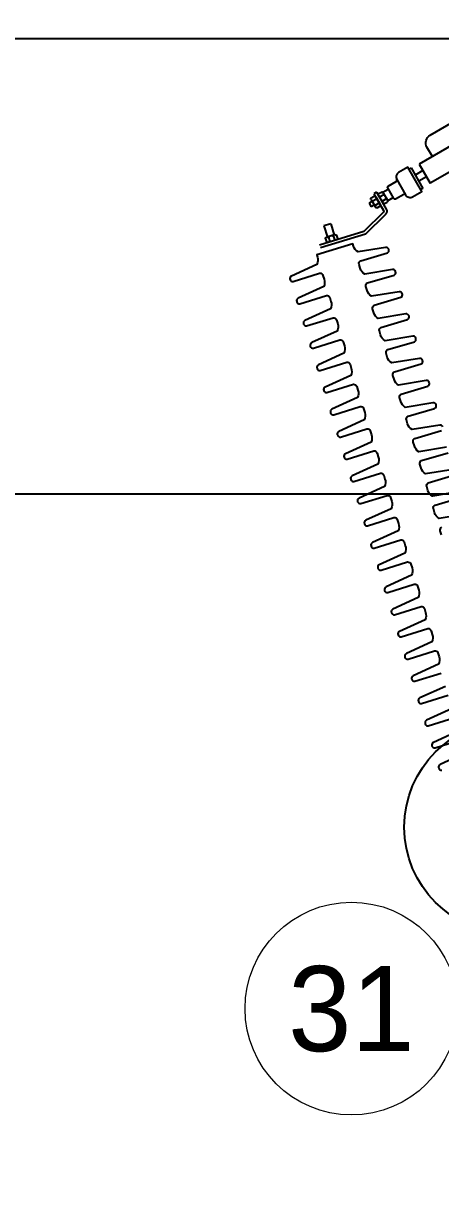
# Model space of a CAD drawing. Header units: centimetres. Extents: x -3 to 132800, y -60 to 85992.
# Drawn here: x 12451 to 13433, y 65729 to 68464 of the extents above; entities that cross this region are included whole.
import ezdxf
from ezdxf.enums import TextEntityAlignment as Align

# ---------------------------------------------------------------- set-up
doc = ezdxf.new("R2010")
doc.units = ezdxf.units.CM
doc.header["$LTSCALE"] = 10
doc.header["$MEASUREMENT"] = 0
doc.layers.get('0').update_dxf_attribs({"linetype": 'CONTINUOUS'})
doc.layers.get('DEFPOINTS').update_dxf_attribs({"color": 2, "linetype": 'CONTINUOUS'})
for name, color, linetype in [('DIM', 252, 'CONTINUOUS'), ('TERMINALES', 250, 'CONTINUOUS'), ('TEXTOS', 7, 'CONTINUOUS')]:
    doc.layers.add(name, color=color, linetype=linetype)
doc.styles.get("Standard").update_dxf_attribs({"font": ''})
doc.styles.get('Standard').set_extended_font_data('Zurich Ex BT')
doc.dimstyles.get("Standard").update_dxf_attribs({"dimtxt": 500, "dimasz": 500, "dimexe": 3, "dimexo": 200, "dimgap": 0.09, "dimtad": 0, "dimtih": 1, "dimtoh": 1, "dimzin": 0, "dimdsep": 46, "dimtxsty": 'Standard', "dimcen": 0.09, "dimclrd": 256, "dimclre": 256, "dimclrt": 256, "dimadec": 0, "dimazin": 0, "dimtfac": 1, "dimtofl": 0, "dimtmove": 0, "dimatfit": 3, "dimfxl": 0, "dimtolj": 1, "dimtzin": 0, "dimlwd": -1, "dimarcsym": 0})

# ---------------------------------------------------------------- blocks, each defined once
blk = doc.blocks.new('CABEZA')
for p, q in [((-13.11034425570301, 9.631827519107901), (-13.11034425570324, 2.5)), ((-10.61034425570301, 12.1318275191079), (-8.139253060748388, 12.1318275191079)), ((-10.61034425570301, 0), (-8.139253060748388, 0)), ((-8.139253060748388, 12.13182751910836), (8.139253060747933, 12.13182751910745)), ((-8.139253060748388, -4.547473508864641e-13), (8.139253060747933, 4.547473508864641e-13)), ((-5.639253060748388, 9.631827519107901), (-5.639253060748388, 2.499999999999545)), ((5.63925306074816, 9.631827519107901), (5.639253060747933, 2.500000000000455)), ((8.139253060747933, 12.13182751910745), (10.61034425570301, 12.13182751910745)), ((8.139253060747933, 4.547473508864641e-13), (10.61034425570301, 4.547473508864641e-13)), ((13.11034425570301, 9.631827519107446), (13.11034425570324, 2.500000000000455))]:
    blk.add_line(p, q)
for centre, start, end in [((-10.61034425570301, 9.631827519107901), 90, 180), ((-10.61034425570301, 2.5), 180, 270), ((-8.139253060748388, 9.631827519107901), 1.323110747488823e-12, 90), ((-8.139253060748388, 2.5), 270, 359.9999999999987), ((-3.139253060748388, 9.631827519108356), 90, 180), ((-3.139253060748388, 2.499999999999545), 180, 270), ((3.13925306074816, 9.631827519107901), 1.323110747488823e-12, 90), ((3.13925306074816, 2.5), 270, 359.9999999999987), ((8.139253060747933, 9.631827519107446), 90, 180), ((8.139253060747933, 2.500000000000455), 180, 270), ((10.61034425570301, 9.631827519107446), 0, 90), ((10.61034425570301, 2.500000000000455), 270, 0)]:
    blk.add_arc(centre, 2.5, start, end)
blk = doc.blocks.new('*D25')
at = {"layer": 'DEFPOINTS', "color": 0}
for p in [(15330.6053057777, 68426.9294623375), (10739.93641402468, 58626.9294623375), (15330.6053057777, 58626.9294623375)]:
    blk.add_point(p, dxfattribs=at)
at = {"layer": 'DIM', "lineweight": -2}
for p, q in [((15130.6053057777, 68426.9294623375), (10736.93641402469, 68426.9294623375)), ((15130.6053057777, 58626.9294623375), (10736.93641402468, 58626.9294623375))]:
    blk.add_line(p, q, dxfattribs=at)
at = {"layer": 'DIM'}
for p, q in [((10739.93641402469, 68326.9294623375), (10739.93641402469, 63603.29064877818)), ((10739.93641402468, 58726.9294623375), (10739.93641402469, 63450.56827589683))]:
    blk.add_line(p, q, dxfattribs=at)
for points in [[(10723.26974735802, 68326.9294623375), (10756.60308069135, 68326.9294623375), (10739.93641402469, 68426.9294623375)], [(10723.26974735802, 58726.9294623375), (10756.60308069135, 58726.9294623375), (10739.93641402468, 58626.9294623375)]]:
    blk.add_solid(points, dxfattribs=at)
at = {"layer": 'DIM', "insert": (10739.93641402467, 63526.9294623375), "char_height": 150, "attachment_point": 5}
blk.add_mtext('\\A1;9800.00', dxfattribs=at)
blk = doc.blocks.new('*D32')
at = {"layer": 'DEFPOINTS', "color": 0}
for p in [(6996.498368641644, 77156.9294623375), (15310.6053057777, 77156.9294623375), (15310.6053057777, 42236.9294623375)]:
    blk.add_point(p, dxfattribs=at)
at = {"layer": 'DIM', "lineweight": -2}
for p, q in [((15110.6053057777, 77156.9294623375), (6993.498368641644, 77156.9294623375)), ((15110.6053057777, 42236.9294623375), (6993.498368641636, 42236.9294623375))]:
    blk.add_line(p, q, dxfattribs=at)
at = {"layer": 'DIM'}
for p, q in [((6996.498368641644, 77056.9294623375), (6996.498368641641, 59773.29064877818)), ((6996.498368641636, 42336.9294623375), (6996.498368641641, 59620.56827589683))]:
    blk.add_line(p, q, dxfattribs=at)
for points in [[(6979.831701974977, 77056.9294623375), (7013.165035308311, 77056.9294623375), (6996.498368641644, 77156.9294623375)], [(6979.831701974969, 42336.9294623375), (7013.165035308303, 42336.9294623375), (6996.498368641636, 42236.9294623375)]]:
    blk.add_solid(points, dxfattribs=at)
at = {"layer": 'DIM', "insert": (6996.498368641631, 59696.9294623375), "char_height": 150, "attachment_point": 5}
blk.add_mtext('\\A1;34920.00', dxfattribs=at)
blk = doc.blocks.new('*D33')
at = {"layer": 'DEFPOINTS', "color": 0}
for p in [(15310.6053057777, 77156.9294623375), (8269.150719494362, 67356.9294623375), (15310.6053057777, 67356.9294623375)]:
    blk.add_point(p, dxfattribs=at)
at = {"layer": 'DIM', "lineweight": -2}
for p, q in [((15110.6053057777, 77156.9294623375), (8266.150719494364, 77156.9294623375)), ((15110.6053057777, 67356.9294623375), (8266.150719494362, 67356.9294623375))]:
    blk.add_line(p, q, dxfattribs=at)
at = {"layer": 'DIM'}
for p, q in [((8269.150719494364, 77056.9294623375), (8269.150719494364, 72333.29064877819)), ((8269.150719494362, 67456.9294623375), (8269.150719494364, 72180.56827589682))]:
    blk.add_line(p, q, dxfattribs=at)
for points in [[(8252.484052827698, 77056.9294623375), (8285.81738616103, 77056.9294623375), (8269.150719494364, 77156.9294623375)], [(8252.484052827696, 67456.9294623375), (8285.817386161028, 67456.9294623375), (8269.150719494362, 67356.9294623375)]]:
    blk.add_solid(points, dxfattribs=at)
at = {"layer": 'DIM', "insert": (8269.150719494352, 72256.9294623375), "char_height": 150, "attachment_point": 5}
blk.add_mtext('\\A1;9800.00', dxfattribs=at)

msp = doc.modelspace()

# ---------------------------------------------------------------- linework, layer by layer
for p, q in [((13390.97548222036, 68117.21800301828), (13372.57923359558, 68106.5969239231)), ((13390.97548222036, 68117.21800301828), (13399.27572258237, 68102.84156500081)), ((13399.27572258237, 68102.84156500081), (13380.8794739573, 68092.22048590552)), ((13271.47422936204, 68044.67673964331), (13264.30314603158, 68040.53651275182)), ((13264.30314603158, 68040.53651275182), (13269.32118101844, 68031.8450211915)), ((13174.04007819785, 67992.28210169436), (13158.15891434887, 67987.44840798991)), ((13158.15891434887, 67987.44840798991), (13166.20596871986, 67961.00970564711)), ((13174.04007819785, 67992.28210169436), (13182.08713257465, 67965.84339935156))]:
    msp.add_line(p, q)
at = {"layer": 'TERMINALES'}
msp.add_line((13281.89876068949, 68066.32061346712), (13275.60906905751, 68062.68925830977), dxfattribs=at)
at = {"layer": 'TEXTOS'}
for p, q in [((13532.97921841656, 68219.5705188636), (13382.15647683957, 68132.49296841187)), ((13558.91746954015, 68174.64415005872), (13408.09472796316, 68087.56659960699)), ((13362.80823558933, 68123.5207889137), (13358.14503753963, 68120.82849026028)), ((13362.80823559047, 68123.5207889144), (13390.65047196794, 68075.29662091423)), ((13382.15647683957, 68132.49296841187), (13408.09472796316, 68087.56659960699)), ((13296.45117623409, 68066.22862589044), (13309.47419385985, 68073.74746862192)), ((13390.65047196794, 68075.29662091423), (13385.98727391492, 68072.60432226675)), ((13276.4922643489, 68035.98524808277), (13269.32118101844, 68031.8450211915)), ((13307.85547367339, 68046.47580330282), (13320.87849129819, 68053.99464603605))]:
    msp.add_line(p, q, dxfattribs=at)
for points in [[(13412.96223394614, 68150.27868057076), (13400.36911134417, 68172.09060874324, -0.4142135623730956), (13407.96435841692, 68200.43645671451), (13486.38604987221, 68245.71324138714, 0.414213562373095), (13490.52308149532, 68261.15285359298), (13486.39329815354, 68268.30584816948)], [(13350.10609648494, 68060.1847882167), (13350.20305078838, 68060.01685843976, 0.4142135623731054), (13366.5601953228, 68055.63397477112), (13388.47888029426, 68068.28873343811), (13355.65343116975, 68125.14407909567), (13333.73474620382, 68112.4893204288, 0.414213562373095), (13329.35186252942, 68096.13217589409), (13329.44881683315, 68095.96424611715), (13350.10609648494, 68060.1847882167, 0.4142135623731903), (13345.85421929003, 68061.32407527765), (13326.6442694621, 68050.23320557571, -0.4142135623731947), (13322.39239227301, 68051.37249263666), (13307.96029288945, 68076.36962202388, -0.4142135623731387), (13309.09957995301, 68080.62149921966), (13328.30952977541, 68091.71236892136, 0.414213562373095), (13329.44881683315, 68095.96424611715)], [(13275.60906905751, 68062.68925830977), (13298.4746252051, 68023.08495331962, -0.3419585923963343), (13297.96013390454, 68019.30805920168), (13251.70442078188, 67973.87531363171), (13148.07297267818, 67942.33337609026)], [(13281.89876068949, 68066.32061346712), (13304.76431683708, 68026.71630847685, -0.3419585923961854), (13303.0493458385, 68014.12666141706), (13255.52300859197, 67967.44589827837), (13150.18771367596, 67935.38536690535)], [(13437.59777357785, 67514.76353189848, 0.3760080610920716), (13430.28204311978, 67519.30976770328), (13365.31545344956, 67508.6068582665, -0.2010768075294344), (13354.81046533108, 67522.26810084282), (13351.99106637866, 67531.53127295045, -0.3760080610921219), (13355.78126521648, 67539.93155832343), (13418.37185568974, 67558.44084418668, 0.3760080610922978), (13421.9142568459, 67566.2919311301), (13421.71120578959, 67566.95905801897, 0.3760080610920716), (13414.39547533153, 67571.50529382376), (13349.4288856616, 67560.80238438699, -0.2010768075294344), (13338.92389754282, 67574.46362696354), (13336.10449859623, 67583.72679907094, -0.3760080610921219), (13339.89469743404, 67592.12708444391), (13402.48528790149, 67610.63637030717, 0.3760080610922978), (13406.02768905764, 67618.48745725058), (13405.82463800745, 67619.15458413945, 0.3760080610920716), (13398.50890754909, 67623.70081994425), (13333.54231787916, 67612.99791050747, -0.2010768075294344), (13323.0373297665, 67626.65915308402), (13320.21793080797, 67635.92232519142, -0.3760080610921219), (13324.00812965161, 67644.32261056452), (13386.59872011934, 67662.83189642766, 0.3760080610922978), (13390.1411212755, 67670.68298337107), (13389.93807022501, 67671.35011025994, 0.3760080610920716), (13382.62233976083, 67675.89634606474), (13317.65575009672, 67665.19343662796, -0.2010768075294344), (13307.15076197824, 67678.85467920451), (13304.33136303136, 67688.11785131191, -0.3760080610921219), (13308.12156186946, 67696.518136685), (13370.71215233691, 67715.02742254826, 0.3760080610922978), (13374.25455349306, 67722.87850949167), (13374.05150243676, 67723.54563638054, 0.3760080610920716), (13366.73577197869, 67728.09187218545), (13301.76918231429, 67717.38896274845, -0.2010768075294344), (13291.26419419581, 67731.050205325), (13288.4447952431, 67740.31337743251, -0.3760080610921219), (13292.23499408121, 67748.71366280549), (13354.82558455447, 67767.22294866874, 0.3760080610922978), (13358.36798571063, 67775.07403561215), (13358.16493466014, 67775.74116250103, 0.3760080610920716), (13350.84920419625, 67780.28739830594), (13285.88261453185, 67769.58448886916, -0.2010768075294344), (13275.37762641337, 67783.24573144548), (13272.55822746096, 67792.508903553, -0.3760080610921219), (13276.34842629877, 67800.90918892597), (13338.93901677203, 67819.41847478923, 0.3760080610922978), (13342.48141792819, 67827.26956173264), (13342.27836687188, 67827.93668862151, 0.3760080610920716), (13334.96263641382, 67832.48292442643), (13269.99604674389, 67821.78001498965, -0.2010768075294344), (13259.49105862511, 67835.44125756597), (13256.67165967852, 67844.70442967348, -0.3760080610921219), (13260.46185851633, 67853.10471504646), (13323.05244898378, 67871.61400090971, 0.3760080610922978), (13326.59485014022, 67879.46508785312), (13326.39179908974, 67880.132214742, 0.3760080610920716), (13319.07606863138, 67884.67845054691), (13254.10947896145, 67873.97554111014, -0.2010768075294344), (13243.60449084297, 67887.63678368657), (13240.78509189026, 67896.89995579397, -0.3760080610921219), (13244.5752907339, 67905.30024116694), (13307.16588120163, 67923.8095270302, 0.3760080610922978), (13310.70828235779, 67931.66061397361), (13310.5052313073, 67932.32774086249, 0.3760080610920716), (13303.18950084312, 67936.87397666751), (13238.22291117901, 67926.17106723062, -0.2010768075294344), (13227.71792306053, 67939.83230980705), (13226.04839650315, 67945.31756113596), (13141.13457135956, 67919.47264033135), (13142.80409791112, 67913.98738900256, -0.2010768075294152), (13141.69140750526, 67896.79011467924), (13081.77832546976, 67869.48383986576, 0.3760080610920715), (13078.23592431361, 67861.63275292235), (13078.43897536409, 67860.96562603347, 0.3760080610922364), (13085.75470582798, 67856.41939022868), (13148.04378706014, 67875.91928861568, -0.3760080610921219), (13155.87126674667, 67871.05503498948), (13158.69066569937, 67861.79186288208, -0.2010768075294152), (13157.57797529351, 67844.59458855876), (13097.6648932522, 67817.28831374527, 0.3760080610920715), (13094.12249209604, 67809.43722680186), (13094.32554315235, 67808.77009991299, 0.3760080610922364), (13101.64127361042, 67804.2238641082), (13163.93035484257, 67823.7237624952, -0.3760080610921219), (13171.75783453492, 67818.85950886899), (13174.57723348152, 67809.59633676147, -0.2010768075294152), (13173.46454307566, 67792.39906243827), (13113.55146103435, 67765.09278762479, 0.3760080610920715), (13110.00905987819, 67757.24170068138), (13110.2121109345, 67756.5745737925, 0.3760080610922364), (13117.52784139285, 67752.02833798759), (13179.81692263083, 67771.52823637471, -0.3760080610921219), (13187.64440231736, 67766.6639827485), (13190.46380126978, 67757.40081064099, -0.2010768075294152), (13189.35111085809, 67740.20353631779), (13129.43802881678, 67712.89726150419, 0.3760080610920715), (13125.89562766063, 67705.04617456078), (13126.09867871693, 67704.3790476719, 0.3760080610922364), (13133.414409175, 67699.8328118671), (13195.70349041298, 67719.33271025422, -0.3760080610921219), (13203.53097009951, 67714.4684566279), (13206.35036905221, 67705.2052845205, -0.2010768075294152), (13205.23767864053, 67688.00801019718), (13145.32459660504, 67660.7017353837, 0.3760080610920715), (13141.78219544888, 67652.85064844029), (13141.98524649937, 67652.18352155141, 0.3760080610922364), (13149.30097695743, 67647.63728574662), (13211.59005819541, 67667.13718413374, -0.3760080610921219), (13219.41753788194, 67662.27293050742), (13222.23693683465, 67653.00975840002, -0.2010768075294152), (13221.12424642297, 67635.8124840767), (13161.21116438747, 67608.50620926321, 0.3760080610920715), (13157.66876323132, 67600.6551223198), (13157.8718142818, 67599.98799543093, 0.3760080610922364), (13165.18754474569, 67595.44175962613), (13227.47662597785, 67614.94165801302, -0.3760080610921219), (13235.30410566438, 67610.07740438693), (13238.12350461708, 67600.81423227953, -0.2010768075294152), (13237.01081421093, 67583.61695795621), (13177.09773216991, 67556.31068314273, 0.3760080610920715), (13173.55533101346, 67548.45959619932), (13173.75838206977, 67547.79246931044, 0.3760080610922364), (13181.07411252813, 67543.24623350542), (13243.36319376028, 67562.74613189253, -0.3760080610921219), (13251.19067345263, 67557.88187826645), (13254.01007239923, 67548.61870615881, -0.2010768075294152), (13252.89738199337, 67531.42143183573), (13192.98429995788, 67504.11515702224, 0.3760080610920715), (13189.4418987959, 67496.26407007883), (13189.64494985221, 67495.59694318996, 0.3760080610922364), (13196.96068031056, 67491.05070738493), (13259.24976154854, 67510.55060577205, -0.3760080610921219), (13267.07724123507, 67505.68635214596), (13269.89664018749, 67496.42318003833, -0.2010768075294152), (13268.7839497758, 67479.22590571524), (13208.87086773449, 67451.91963090164, 0.3760080610920715), (13205.32846657834, 67444.06854395823), (13205.53151763464, 67443.40141706936, 0.3760080610922364), (13212.84724809271, 67438.85518126444), (13275.13632933069, 67458.35507965156, -0.3760080610921219), (13282.96380901722, 67453.49082602547), (13285.78320796992, 67444.22765391784, -0.2010768075294152), (13284.67051755824, 67427.03037959464), (13224.75743552275, 67399.72410478115, 0.3760080610920715), (13221.21503436659, 67391.87301783774), (13221.41808541708, 67391.20589094887, 0.3760080610922364), (13228.73381587514, 67386.65965514396), (13291.02289711894, 67406.15955353108, -0.3760080610921219), (13298.85037679965, 67401.29529990487), (13301.66977575236, 67392.03212779736, -0.2010768075294152), (13300.55708534068, 67374.83485347415), (13240.64400330518, 67347.52857866067, 0.3760080610920715), (13237.10160214903, 67339.67749171726), (13237.30465319922, 67339.01036482838, 0.3760080610922364), (13244.6203836634, 67334.46412902347), (13306.90946489556, 67353.96402741047, -0.3760080610921219), (13314.73694458791, 67349.09977378439), (13317.5563435345, 67339.83660167687, -0.2010768075294152), (13316.44365312864, 67322.63932735367), (13256.53057109315, 67295.33305254018, 0.3760080610920715), (13252.98816993699, 67287.48196559677), (13253.19122098748, 67286.8148387079, 0.3760080610922364), (13260.50695144584, 67282.26860290299), (13322.79603268381, 67301.76850128999, -0.3760080610921219), (13330.62351237034, 67296.9042476639), (13333.44291131694, 67287.64107555627, -0.2010768075294152), (13332.33022091108, 67270.44380123318), (13272.41713887559, 67243.1375264197, 0.3760080610920715), (13268.87473771943, 67235.28643947629), (13269.07778876992, 67234.61931258741, 0.3760080610922364), (13276.39351922798, 67230.07307678238), (13338.68260046596, 67249.5729751695, -0.3760080610921219), (13346.51008015249, 67244.70872154341), (13349.3294791052, 67235.44554943578, -0.2010768075294152), (13348.21678869933, 67218.2482751127), (13288.30370665802, 67190.9420002991, 0.3760080610920715), (13284.76130550187, 67183.09091335569), (13284.96435655817, 67182.42378646681, 0.3760080610922364), (13292.28008701624, 67177.8775506619), (13354.5691682484, 67197.37744904902, -0.3760080610921219), (13362.39664794075, 67192.5131954227), (13365.21604688763, 67183.2500233153, -0.2010768075294152), (13364.10335647595, 67166.0527489921), (13304.19027444046, 67138.74647417861, 0.3760080610920715), (13300.6478732843, 67130.8953872352), (13300.85092433479, 67130.22826034632, 0.3760080610922364), (13308.16665479285, 67125.68202454141), (13370.45573603665, 67145.18192292853, -0.3760080610921219), (13378.28321571736, 67140.31766930221), (13381.10261467589, 67131.05449719481, -0.2010768075294152), (13379.98992426391, 67113.85722287161), (13320.07684222289, 67086.55094805812, 0.3760080610920715), (13316.53444106645, 67078.69986111471), (13316.73749212275, 67078.03273422584, 0.3760080610922364), (13324.05322258111, 67073.48649842093), (13386.34230381909, 67092.98639680793, -0.3760080610921219), (13394.16978350562, 67088.12214318172), (13396.98918245221, 67078.85897107433, -0.2010768075294152), (13395.87649204635, 67061.66169675112), (13335.96341001086, 67034.35542193764, 0.3760080610920715), (13332.4210088547, 67026.50433499423), (13332.62405990519, 67025.83720810535, 0.3760080610922364), (13339.93979036355, 67021.29097230044), (13402.22887160152, 67040.79087068744, -0.3760080610921219), (13410.05635128805, 67035.92661706124), (13412.87575024047, 67026.66344495372, -0.2010768075294152), (13411.76305982879, 67009.46617063064), (13351.8499777933, 66982.15989581715, 0.3760080610920715), (13348.30757663714, 66974.30880887374), (13348.51062768762, 66973.64168198487, 0.3760080610922364), (13355.82635815151, 66969.09544617984), (13418.11543938367, 66988.59534456696, -0.3760080610921219), (13425.9429190702, 66983.73109094075), (13428.76231802291, 66974.46791883324, -0.2010768075294152), (13427.64962761704, 66957.27064451015), (13367.73654557573, 66929.96436969655, 0.3760080610920715), (13364.19414441958, 66922.11328275314), (13364.39719547588, 66921.44615586427, 0.3760080610922364), (13371.71292593395, 66916.89992005935), (13434.00200716611, 66936.39981844647, -0.3760080610921219)], [(13446.16861090193, 67467.11424158279), (13381.202021232, 67456.4113321459, -0.2010768075294344), (13370.69703311352, 67470.07257472233), (13367.87763416081, 67479.33574682997, -0.3760080610921219), (13371.66783299892, 67487.73603220294), (13434.25842347218, 67506.2453180662, 0.3760080610922978)], [(13462.05517867854, 67414.91871546219), (13397.08858901443, 67404.21580602542, -0.2010768075294344), (13386.58360089595, 67417.87704860185), (13383.76420194907, 67427.14022070936, -0.3760080610921219), (13387.55440078688, 67435.54050608246), (13450.14499125462, 67454.04979194571, 0.3760080610922978)], [(13477.9417464668, 67362.7231893417), (13412.97515680269, 67352.02027990493, -0.2010768075294344), (13402.47016868392, 67365.68152248136), (13399.65076972568, 67374.94469458888, -0.3760080610921219), (13403.44096856932, 67383.34497996185), (13466.03155903676, 67401.85426582511, 0.3760080610922978)], [(13493.82831424924, 67310.52766322122), (13428.86172457902, 67299.82475378444, -0.2010768075294344), (13418.35673646053, 67313.48599636076), (13415.53733751394, 67322.74916846839, -0.3760080610921219), (13419.32753635757, 67331.14945384137), (13481.9181268192, 67349.65873970462, 0.3760080610922978)], [(13434.24330424879, 67261.29047024027), (13431.42390529608, 67270.5536423479, -0.3760080610921219), (13435.21410414001, 67278.95392772088)], [(13443.53619539948, 66905.07511838943), (13383.62311335817, 66877.76884357606, 0.3760080610920715), (13380.08071220201, 66869.91775663265), (13380.28376325221, 66869.25062974378, 0.3760080610922364), (13387.59949371639, 66864.70439393887), (13449.88857495436, 66884.20429232599, -0.3760080610921219)], [(13459.42276318162, 66852.87959226895), (13399.50968114031, 66825.57331745558, 0.3760080610920715), (13395.96727998416, 66817.72223051217), (13396.17033104046, 66817.0551036233, 0.3760080610922364), (13403.48606149882, 66812.50886781838), (13465.7751427368, 66832.00876620538, -0.3760080610921219)], [(13475.30933096406, 66800.68406614846), (13415.39624892857, 66773.3777913351, 0.3760080610920715), (13411.85384777241, 66765.52670439168), (13412.0568988229, 66764.85957750281, 0.3760080610922364), (13419.37262928097, 66760.3133416979), (13481.66171051894, 66779.8132400849, -0.3760080610921219)], [(13491.1958987465, 66748.48854002797), (13431.28281671101, 66721.18226521461, 0.3760080610920715), (13427.74041555485, 66713.3311782712), (13427.94346660533, 66712.66405138232, 0.3760080610922364), (13435.25919706922, 66708.11781557718)]]:
    msp.add_lwpolyline(points, format="xyb", dxfattribs=at)
msp.add_circle((13597.02476337041, 66574.05465679591), 250, dxfattribs=at)
at = {"layer": 'TEXTOS', "lineweight": 5}
msp.add_circle((13222.76601965668, 66147.72214657335), 250, dxfattribs=at)

# ---------------------------------------------------------------- block references
at = {"xscale": -1.037530042813134, "yscale": 1.037530045025051, "zscale": 1.037530044928992, "rotation": 16.92849050533886}
msp.add_blockref('CABEZA', (13177.81164678903, 67951.38483120895), dxfattribs=at)
at = {"layer": 'TEXTOS', "xscale": -1.03753004325562, "yscale": 1.037530045025051, "zscale": 1.037530044928992, "rotation": 119.9999998374254}
for p in [(13302.17962422974, 68056.3673984931), (13284.98915345042, 68046.44247556046)]:
    msp.add_blockref('CABEZA', p, dxfattribs=at)

# ---------------------------------------------------------------- texts
at = {"layer": 'TEXTOS', "lineweight": 5}
msp.add_text('31', height=200, dxfattribs=at).set_placement((13222.76601965668, 66147.72214657335), align=Align.MIDDLE)

# ---------------------------------------------------------------- dimensions: what is measured, and where the dimension line sits
at = {"layer": 'DIM'}
dim = msp.add_linear_dim(base=(6996.498368641644, 77156.9294623375), p1=(15310.6053057777, 42236.9294623375), p2=(15310.6053057777, 77156.9294623375), angle=90, dimstyle='Standard', override={"dimtxt": 150, "dimasz": 100}, dxfattribs=at)
dim.commit()
dim.dimension.update_dxf_attribs({"geometry": '*D32', "text_midpoint": (6996.498368641631, 59696.9294623375), "dimtype": 160})
for base, p1, p2, picture, middle in [((8269.150719494362, 67356.9294623375), (15310.6053057777, 77156.9294623375), (15310.6053057777, 67356.9294623375), '*D33', (8269.150719494352, 72256.9294623375)), ((10739.93641402468, 58626.9294623375), (15330.6053057777, 68426.9294623375), (15330.6053057777, 58626.9294623375), '*D25', (10739.93641402467, 63526.9294623375))]:
    dim = msp.add_linear_dim(base=base, p1=p1, p2=p2, angle=90, dimstyle='Standard', override={"dimtxt": 150, "dimasz": 100}, dxfattribs=at)
    dim.commit()
    dim.dimension.update_dxf_attribs({"geometry": picture, "text_midpoint": middle})

doc.saveas('drawing.dxf')
